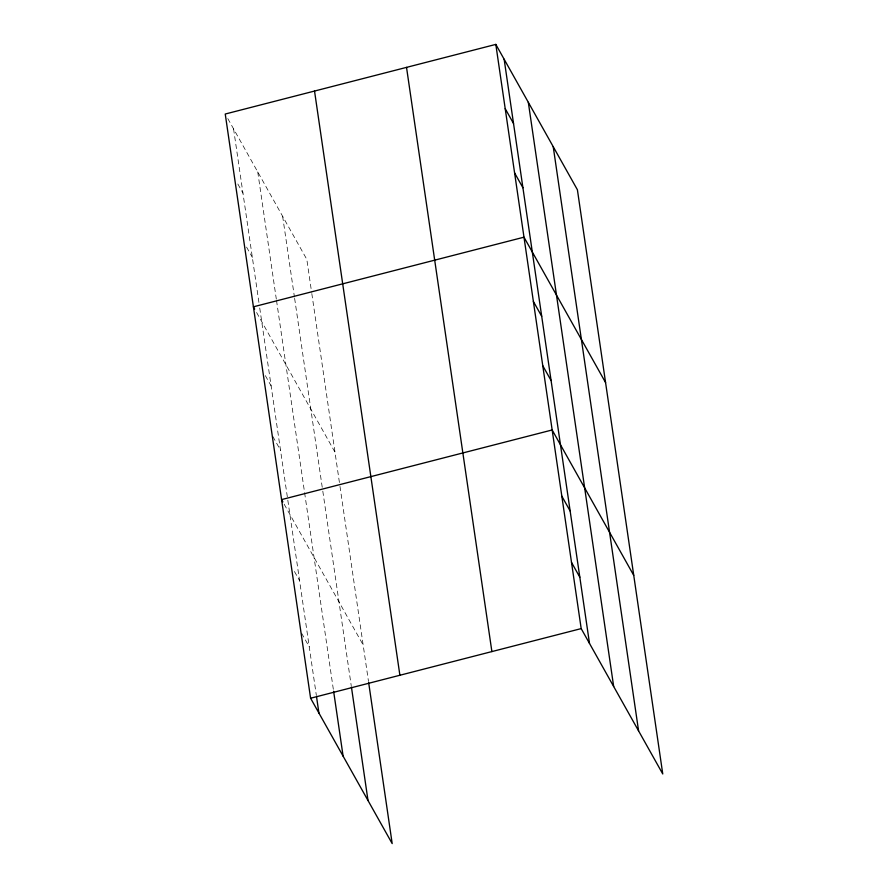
<?xml version="1.0" encoding="UTF-8"?>
<svg xmlns="http://www.w3.org/2000/svg" width="888" height="888" viewBox="0 0 888 888"><rect width="100%" height="100%" fill="white"/><g stroke="black" fill="none" stroke-linecap="round" stroke-linejoin="round"><path stroke-width="0.67" stroke-dasharray="4.44 3.33" d="M227.805 118.592L306.815 259.396L311.61 292.208M237.829 183.994L242.957 193.118M246.587 247.119L252.347 257.376M256.61 312.521L334.987 452.181M265.357 375.635L271.118 385.903M272.827 436.474L280.508 450.172M284.138 504.162L363.159 644.966M294.45 571.517L299.578 580.641M301.565 633.166L309.246 646.853M311.81 293.573L339.782 485.003M339.982 486.369L368.487 681.451M282.639 216.317L294.428 296.992M294.627 298.357L322.599 489.776M322.799 491.142L351.226 685.669M257.742 171.928L276.312 299.089M276.512 300.455L333.422 689.932M233.566 128.86L258.93 302.497M259.729 307.97L316.361 695.493"/><path stroke-width="1.33" d="M495.815 44.4L581.185 628.604L662.759 773.97L577.4 189.766L495.815 44.4L225.241 114.03L310.6 698.234L392.185 843.6L368.687 682.805M310.6 698.234L581.185 628.604M505.205 108.658L513.53 123.488M514.596 172.927L522.921 187.757M605.572 382.562L523.987 237.185L253.413 306.815L254.69 309.091M533.377 301.454L541.702 316.283M542.768 365.712L551.093 380.541M633.732 575.346L552.158 429.97L281.585 499.6L282.861 501.887M561.838 496.181L570.152 511.011M571.506 562.393L579.831 577.222M553.224 146.687L638.583 730.891M528.316 102.309L613.675 686.513M504.14 59.23L589.499 643.434M406.526 67.377L491.885 651.581M314.53 91.053L399.889 675.257M351.426 687.023L368.009 800.521M333.622 691.275L343.101 756.143M316.55 696.847L318.925 713.064"/></g></svg>
